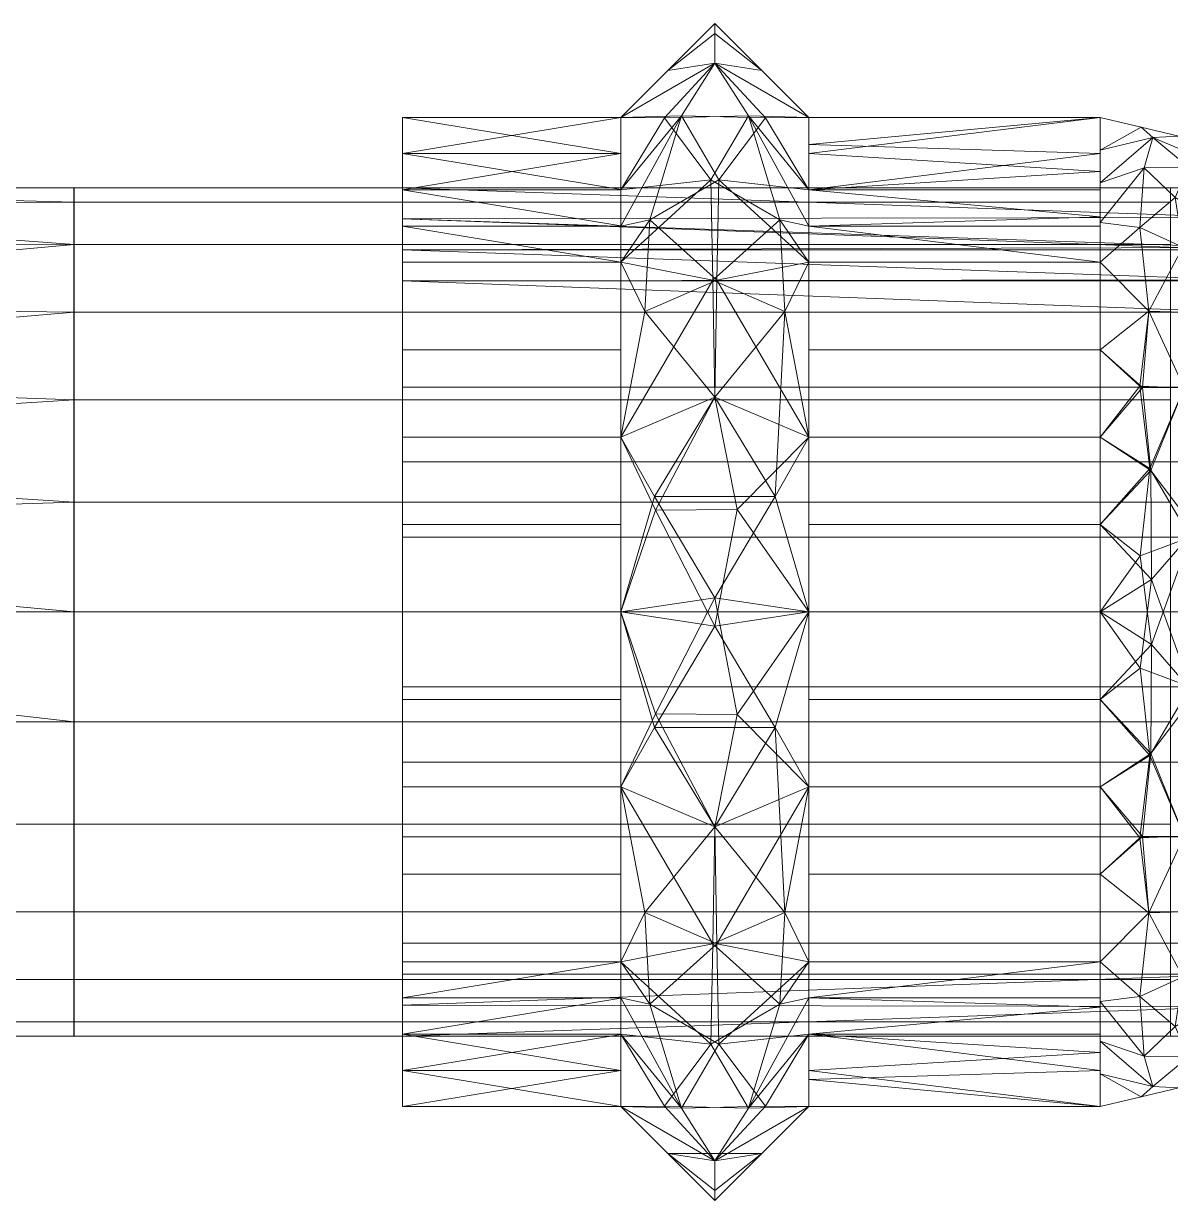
# Model space of a CAD drawing. Header units: inches. Extents: x -3325 to -59, y 5 to 733.
# Drawn here: x -3201.628 to -3199.851, y 709.088 to 710.912 of the extents above; entities that cross this region are included whole.
import ezdxf

# ---------------------------------------------------------------- set-up
doc = ezdxf.new("R2010")
doc.units = ezdxf.units.IN
doc.header["$MEASUREMENT"] = 0
doc.layers.add('P-PIPE', color=10, linetype='Continuous', lineweight=9)

# ---------------------------------------------------------------- blocks, each defined once
blk = doc.blocks.new('Tee - Welded - Generic - Standard-1086689-06 - Fifth Level')
at = {"layer": 'P-PIPE'}
mesh = blk.add_polyface(dxfattribs=at)
corners = [(-1.4961, -0.6575), (-1.4961, -0.6351, 0.1702), (-1.4961, -0.5694, 0.3287), (-1.4961, -0.4649, 0.4649), (-1.4961, -0.3287, 0.5694), (-1.4961, -0.1702, 0.6351), (-1.4961, 0, 0.6575), (-1.4961, 0.1702, 0.6351), (-1.4961, 0.3287, 0.5694), (-1.4961, 0.4649, 0.4649), (-1.4961, 0.5694, 0.3287), (-1.4961, 0.6351, 0.1702), (-1.4961, 0.6575), (-1.4961, 0.6351, -0.1702), (-1.4961, 0.5694, -0.3287), (-1.4961, 0.4649, -0.4649), (-1.4961, 0.3287, -0.5694), (-1.4961, 0.1702, -0.6351), (-1.4961, 0, -0.6575), (-1.4961, -0.1702, -0.6351), (-1.4961, -0.3287, -0.5694), (-1.4961, -0.4649, -0.4649), (-1.4961, -0.5694, -0.3287), (-1.4961, -0.6351, -0.1702)]
mesh.append_faces([[corners[k] for k in face] for face in [(20, 17, 18, 19)]], dxfattribs={"vtx0": -1})
mesh.append_faces([[corners[k] for k in face] for face in [(23, 17, 20), (11, 23, 8, 10)]], dxfattribs={"vtx0": -1, "vtx1": -1, "vtx2": -1})
mesh.append_faces([[corners[k] for k in face] for face in [(17, 23, 11, 14)]], dxfattribs={"vtx0": -1, "vtx1": -1, "vtx2": -1, "vtx3": -1})
mesh.append_faces([[corners[k] for k in face] for face in [(16, 17, 14, 15), (9, 10, 8)]], dxfattribs={"vtx1": -1})
mesh.append_faces([[corners[k] for k in face] for face in [(7, 8, 3, 6)]], dxfattribs={"vtx1": -1, "vtx2": -1})
mesh.append_faces([[corners[k] for k in face] for face in [(23, 0, 3, 8)]], dxfattribs={"vtx1": -1, "vtx2": -1, "vtx3": -1})
mesh.append_faces([[corners[k] for k in face] for face in [(12, 13, 14, 11)]], dxfattribs={"vtx2": -1})
mesh.append_faces([[corners[k] for k in face] for face in [(20, 21, 22, 23), (0, 1, 2, 3), (3, 4, 5, 6)]], dxfattribs={"vtx3": -1})
mesh = blk.add_polyface(dxfattribs=at)
corners = [(-1.4961, 0.6575), (-1.4961, 0.6351, 0.1702), (-1.4961, 0.5694, 0.3287), (-1.4961, 0.4649, 0.4649), (-1.4961, 0.3287, 0.5694), (-1.4961, 0.1702, 0.6351), (-1.4961, 0, 0.6575), (-1.4961, -0.1702, 0.6351), (-1.4961, -0.3287, 0.5694), (-1.4961, -0.4649, 0.4649), (-1.4961, -0.5694, 0.3287), (-1.4961, -0.6351, 0.1702), (-1.4961, -0.6575), (-0.6575, -0.6575), (-0.6336, -0.6336, 0.1755), (-0.5691, -0.5691, 0.3293), (-0.4771, -0.4771, 0.4524), (-0.3685, -0.3685, 0.5445), (-0.2501, -0.2501, 0.608), (-0.1263, -0.1263, 0.6452), (0, 0, 0.6575), (0.1263, -0.1263, 0.6452), (0.2501, -0.2501, 0.608), (0.3685, -0.3685, 0.5445), (0.4771, -0.4771, 0.4524), (0.5691, -0.5691, 0.3293), (0.6336, -0.6336, 0.1755), (0.6575, -0.6575), (1.4961, -0.6575), (1.4961, -0.6351, 0.1702), (1.4961, -0.5694, 0.3287), (1.4961, -0.4649, 0.4649), (1.4961, -0.3287, 0.5694), (1.4961, -0.1702, 0.6351), (1.4961, 0, 0.6575), (1.4961, 0.1702, 0.6351), (1.4961, 0.3287, 0.5694), (1.4961, 0.4649, 0.4649), (1.4961, 0.5694, 0.3287), (1.4961, 0.6351, 0.1702), (1.4961, 0.6575)]
mesh.append_faces([[corners[k] for k in face] for face in [(13, 11, 12)]], dxfattribs={"vtx0": -1})
mesh.append_faces([[corners[k] for k in face] for face in [(27, 29, 26), (25, 30, 24), (11, 14, 10), (9, 17, 8), (16, 10, 15), (23, 32, 22), (21, 34, 20), (22, 33, 21), (33, 22, 32), (19, 7, 18), (7, 19, 6)]], dxfattribs={"vtx0": -1, "vtx1": -1})
mesh.append_faces([[corners[k] for k in face] for face in [(30, 25, 26), (24, 30, 31), (8, 17, 18), (21, 33, 34), (18, 7, 8), (20, 5, 6)]], dxfattribs={"vtx0": -1, "vtx2": -1})
mesh.append_faces([[corners[k] for k in face] for face in [(20, 34, 35, 5)]], dxfattribs={"vtx0": -1, "vtx2": -1, "vtx3": -1})
mesh.append_faces([[corners[k] for k in face] for face in [(28, 29, 27)]], dxfattribs={"vtx1": -1})
mesh.append_faces([[corners[k] for k in face] for face in [(29, 30, 26), (31, 32, 23), (23, 24, 31), (13, 14, 11), (14, 15, 10), (16, 17, 9), (9, 10, 16), (19, 20, 6)]], dxfattribs={"vtx1": -1, "vtx2": -1})
mesh.append_faces([[corners[k] for k in face] for face in [(38, 39, 1, 2), (36, 37, 3, 4), (37, 38, 2, 3), (35, 36, 4, 5)]], dxfattribs={"vtx1": -1, "vtx3": -1})
mesh.append_faces([[corners[k] for k in face] for face in [(39, 40, 0, 1)]], dxfattribs={"vtx3": -1})
mesh = blk.add_polyface(dxfattribs=at)
corners = [(-1.4961, -0.6575), (-1.4961, -0.6351, -0.1702), (-1.4961, -0.5694, -0.3287), (-1.4961, -0.4649, -0.4649), (-1.4961, -0.3287, -0.5694), (-1.4961, -0.1702, -0.6351), (-1.4961, 0, -0.6575), (-1.4961, 0.1702, -0.6351), (-1.4961, 0.3287, -0.5694), (-1.4961, 0.4649, -0.4649), (-1.4961, 0.5694, -0.3287), (-1.4961, 0.6351, -0.1702), (-1.4961, 0.6575), (1.4961, 0.6575), (1.4961, 0.6351, -0.1702), (1.4961, 0.5694, -0.3287), (1.4961, 0.4649, -0.4649), (1.4961, 0.3287, -0.5694), (1.4961, 0.1702, -0.6351), (1.4961, 0, -0.6575), (1.4961, -0.1702, -0.6351), (1.4961, -0.3287, -0.5694), (1.4961, -0.4649, -0.4649), (1.4961, -0.5694, -0.3287), (1.4961, -0.6351, -0.1702), (1.4961, -0.6575), (0.6575, -0.6575), (0.6336, -0.6336, -0.1755), (0.5691, -0.5691, -0.3293), (0.4771, -0.4771, -0.4524), (0.3685, -0.3685, -0.5445), (0.2501, -0.2501, -0.608), (0.1263, -0.1263, -0.6452), (0, 0, -0.6575), (-0.1263, -0.1263, -0.6452), (-0.2501, -0.2501, -0.608), (-0.3685, -0.3685, -0.5445), (-0.4771, -0.4771, -0.4524), (-0.5691, -0.5691, -0.3293), (-0.6336, -0.6336, -0.1755), (-0.6575, -0.6575)]
mesh.append_faces([[corners[k] for k in face] for face in [(1, 40, 0)]], dxfattribs={"vtx0": -1})
mesh.append_faces([[corners[k] for k in face] for face in [(33, 19, 32), (6, 34, 5), (32, 20, 31), (24, 27, 23), (27, 24, 26), (36, 4, 35), (3, 37, 2), (38, 2, 37), (21, 31, 20)]], dxfattribs={"vtx0": -1, "vtx1": -1})
mesh.append_faces([[corners[k] for k in face] for face in [(35, 4, 5), (6, 33, 34), (23, 28, 29), (29, 22, 23), (21, 30, 31), (23, 27, 28), (36, 3, 4), (3, 36, 37), (39, 1, 2)]], dxfattribs={"vtx0": -1, "vtx2": -1})
mesh.append_faces([[corners[k] for k in face] for face in [(13, 14, 11, 12)]], dxfattribs={"vtx1": -1})
mesh.append_faces([[corners[k] for k in face] for face in [(19, 20, 32), (34, 35, 5), (6, 7, 33), (21, 22, 30), (29, 30, 22), (39, 40, 1), (38, 39, 2)]], dxfattribs={"vtx1": -1, "vtx2": -1})
mesh.append_faces([[corners[k] for k in face] for face in [(18, 19, 33, 7)]], dxfattribs={"vtx1": -1, "vtx2": -1, "vtx3": -1})
mesh.append_faces([[corners[k] for k in face] for face in [(15, 16, 9, 10), (14, 15, 10, 11), (16, 17, 8, 9), (17, 18, 7, 8)]], dxfattribs={"vtx1": -1, "vtx3": -1})
mesh.append_faces([[corners[k] for k in face] for face in [(24, 25, 26)]], dxfattribs={"vtx2": -1})
blk = doc.blocks.new('Victaulic-VicPress316-Elbow 90-45deg Style P568_P571 - Standard-523083-06 - Fifth Level')
at = {"layer": 'P-PIPE'}
mesh = blk.add_polyface(dxfattribs=at)
corners = [(-0.7665, 3.1815), (-0.542, 3.1815, 0.542), (0, 3.1815, 0.7665), (0.542, 3.1815, 0.542), (0.7665, 3.1815), (0.7665, 3.52), (0.542, 3.52, 0.542), (0, 3.52, 0.7665), (-0.542, 3.52, 0.542), (-0.7665, 3.52), (0.6548, 3.1815, 0.2698), (0.6542, 3.52, 0.271), (0.5981, 3.52, 0.4065), (0.271, 3.1815, 0.6542), (0.271, 3.52, 0.6542), (0.1355, 3.52, 0.7104), (-0.6542, 3.1815, 0.271), (-0.6542, 3.52, 0.271), (-0.7106, 3.52, 0.1349), (-0.271, 3.52, 0.6542), (-0.271, 3.1815, 0.6542), (-0.1355, 3.1815, 0.7104), (0.7104, 3.52, 0.1355), (0.7106, 3.1815, 0.1349), (0.5984, 3.1815, 0.4059), (0.4065, 3.1815, 0.5981), (0.4065, 3.52, 0.5981), (0.1355, 3.1815, 0.7104), (-0.5981, 3.1815, 0.4065), (-0.5981, 3.52, 0.4065), (-0.7104, 3.1815, 0.1355), (-0.4065, 3.52, 0.5981), (-0.4065, 3.1815, 0.5981), (-0.1355, 3.52, 0.7104)]
mesh.append_faces([[corners[k] for k in face] for face in [(5, 23, 4)]], dxfattribs={"vtx0": -1})
mesh.append_faces([[corners[k] for k in face] for face in [(22, 10, 23), (12, 3, 24), (18, 0, 30), (10, 22, 11), (24, 11, 12), (30, 17, 18)]], dxfattribs={"vtx0": -1, "vtx2": -1})
mesh.append_faces([[corners[k] for k in face] for face in [(12, 6, 3), (24, 10, 11), (30, 16, 17), (5, 22, 23)]], dxfattribs={"vtx1": -1, "vtx2": -1})
mesh.append_faces([[corners[k] for k in face] for face in [(2, 27, 15, 7), (6, 26, 25, 3), (7, 33, 21, 2), (29, 17, 16, 28), (8, 29, 28, 1), (1, 32, 31, 8), (27, 13, 14, 15), (26, 14, 13, 25), (32, 20, 19, 31), (33, 19, 20, 21)]], dxfattribs={"vtx1": -1, "vtx3": -1})
mesh.append_faces([[corners[k] for k in face] for face in [(18, 9, 0)]], dxfattribs={"vtx2": -1})
mesh = blk.add_polyface(dxfattribs=at)
corners = [(0.7665, 3.1815), (0.542, 3.1815, -0.542), (0, 3.1815, -0.7665), (-0.542, 3.1815, -0.542), (-0.7665, 3.1815), (-0.7665, 3.52), (-0.542, 3.52, -0.542), (0, 3.52, -0.7665), (0.542, 3.52, -0.542), (0.7665, 3.52), (-0.6548, 3.1815, -0.2698), (-0.6542, 3.52, -0.271), (-0.5981, 3.52, -0.4065), (-0.271, 3.1815, -0.6542), (-0.271, 3.52, -0.6542), (-0.1355, 3.52, -0.7104), (0.6542, 3.1815, -0.271), (0.6542, 3.52, -0.271), (0.7106, 3.52, -0.1349), (0.271, 3.52, -0.6542), (0.271, 3.1815, -0.6542), (0.1355, 3.1815, -0.7104), (-0.7104, 3.52, -0.1355), (-0.7106, 3.1815, -0.1349), (-0.5984, 3.1815, -0.4059), (-0.4065, 3.1815, -0.5981), (-0.4065, 3.52, -0.5981), (-0.1355, 3.1815, -0.7104), (0.5981, 3.1815, -0.4065), (0.5981, 3.52, -0.4065), (0.7104, 3.1815, -0.1355), (0.4065, 3.52, -0.5981), (0.4065, 3.1815, -0.5981), (0.1355, 3.52, -0.7104)]
mesh.append_faces([[corners[k] for k in face] for face in [(5, 23, 4)]], dxfattribs={"vtx0": -1})
mesh.append_faces([[corners[k] for k in face] for face in [(22, 10, 23), (18, 0, 30), (12, 3, 24), (10, 22, 11), (24, 11, 12), (30, 17, 18)]], dxfattribs={"vtx0": -1, "vtx2": -1})
mesh.append_faces([[corners[k] for k in face] for face in [(12, 6, 3), (24, 10, 11), (30, 16, 17), (5, 22, 23)]], dxfattribs={"vtx1": -1, "vtx2": -1})
mesh.append_faces([[corners[k] for k in face] for face in [(15, 7, 2, 27), (26, 14, 13, 25), (6, 26, 25, 3), (7, 33, 21, 2), (8, 29, 28, 1), (29, 17, 16, 28), (1, 32, 31, 8), (27, 13, 14, 15), (32, 20, 19, 31), (33, 19, 20, 21)]], dxfattribs={"vtx1": -1, "vtx3": -1})
mesh.append_faces([[corners[k] for k in face] for face in [(18, 9, 0)]], dxfattribs={"vtx2": -1})
mesh = blk.add_polyface(dxfattribs=at)
corners = [(-0.7665, 3.52), (-0.542, 3.52, 0.542), (0, 3.52, 0.7665), (0.542, 3.52, 0.542), (0.7665, 3.52), (0.6575, 3.52), (0.4649, 3.52, 0.4649), (0, 3.52, 0.6575), (-0.4649, 3.52, 0.4649), (-0.6575, 3.52)]
mesh.append_faces([[corners[k] for k in face] for face in [(8, 1, 2, 7)]], dxfattribs={"vtx0": -1, "vtx2": -1})
mesh.append_faces([[corners[k] for k in face] for face in [(2, 3, 6, 7)]], dxfattribs={"vtx1": -1, "vtx3": -1})
mesh.append_faces([[corners[k] for k in face] for face in [(9, 0, 1, 8)]], dxfattribs={"vtx2": -1})
mesh.append_faces([[corners[k] for k in face] for face in [(3, 4, 5, 6)]], dxfattribs={"vtx3": -1})
mesh = blk.add_polyface(dxfattribs=at)
corners = [(0.7665, 3.52), (0.542, 3.52, -0.542), (0, 3.52, -0.7665), (-0.542, 3.52, -0.542), (-0.7665, 3.52), (-0.6575, 3.52), (-0.4649, 3.52, -0.4649), (0, 3.52, -0.6575), (0.4649, 3.52, -0.4649), (0.6575, 3.52)]
mesh.append_faces([[corners[k] for k in face] for face in [(1, 8, 9, 0)]], dxfattribs={"vtx0": -1})
mesh.append_faces([[corners[k] for k in face] for face in [(8, 1, 2, 7)]], dxfattribs={"vtx0": -1, "vtx2": -1})
mesh.append_faces([[corners[k] for k in face] for face in [(6, 7, 2, 3)]], dxfattribs={"vtx1": -1, "vtx3": -1})
mesh.append_faces([[corners[k] for k in face] for face in [(3, 4, 5, 6)]], dxfattribs={"vtx3": -1})
mesh = blk.add_polyface(dxfattribs=at)
corners = [(-0.6575, 3.52), (-0.4649, 3.52, 0.4649), (0, 3.52, 0.6575), (0.4649, 3.52, 0.4649), (0.6575, 3.52), (0.6575, 2.221), (0.4649, 2.221, 0.4649), (0, 2.221, 0.6575), (-0.4649, 2.221, 0.4649), (-0.6575, 2.221), (0.2325, 3.52, 0.5612), (0.2325, 2.221, 0.5612), (0.3487, 2.221, 0.5131), (0.565, 2.221, 0.2234), (0.5612, 3.52, 0.2325), (0.5131, 3.52, 0.3487), (-0.5612, 3.52, 0.2325), (-0.5612, 2.221, 0.2325), (-0.5131, 2.221, 0.3487), (-0.2325, 3.52, 0.5612), (-0.2325, 2.221, 0.5612), (-0.1162, 2.221, 0.6094), (0.1162, 3.52, 0.6094), (0.1162, 2.221, 0.6094), (0.3487, 3.52, 0.5131), (0.6112, 2.221, 0.1117), (0.6094, 3.52, 0.1162), (0.5149, 2.221, 0.3442), (-0.6112, 2.221, 0.1117), (-0.6094, 3.52, 0.1162), (-0.5131, 3.52, 0.3487), (-0.3487, 2.221, 0.5131), (-0.3487, 3.52, 0.5131), (-0.1162, 3.52, 0.6094)]
mesh.append_faces([[corners[k] for k in face] for face in [(27, 14, 13), (15, 6, 3), (28, 29, 17)]], dxfattribs={"vtx0": -1, "vtx1": -1})
mesh.append_faces([[corners[k] for k in face] for face in [(3, 6, 12, 24), (28, 0, 29), (27, 15, 14), (11, 10, 24, 12)]], dxfattribs={"vtx0": -1, "vtx2": -1})
mesh.append_faces([[corners[k] for k in face] for face in [(26, 4, 25), (29, 16, 17), (14, 26, 13), (25, 13, 26), (27, 6, 15)]], dxfattribs={"vtx1": -1, "vtx2": -1})
mesh.append_faces([[corners[k] for k in face] for face in [(19, 33, 21, 20), (22, 10, 11, 23), (8, 18, 30, 1), (33, 2, 7, 21), (23, 7, 2, 22), (32, 19, 20, 31), (16, 30, 18, 17), (1, 32, 31, 8)]], dxfattribs={"vtx1": -1, "vtx3": -1})
mesh.append_faces([[corners[k] for k in face] for face in [(4, 5, 25), (28, 9, 0)]], dxfattribs={"vtx2": -1})
mesh = blk.add_polyface(dxfattribs=at)
corners = [(0.6575, 3.52), (0.4649, 3.52, -0.4649), (0, 3.52, -0.6575), (-0.4649, 3.52, -0.4649), (-0.6575, 3.52), (-0.6575, 2.221), (-0.4649, 2.221, -0.4649), (0, 2.221, -0.6575), (0.4649, 2.221, -0.4649), (0.6575, 2.221), (-0.5612, 3.52, -0.2325), (-0.5612, 2.221, -0.2325), (-0.6112, 2.221, -0.1117), (-0.2325, 2.221, -0.5612), (-0.2325, 3.52, -0.5612), (-0.1162, 3.52, -0.6094), (0.5612, 3.52, -0.2325), (0.5612, 2.221, -0.2325), (0.5131, 2.221, -0.3487), (0.2325, 3.52, -0.5612), (0.2325, 2.221, -0.5612), (0.1162, 2.221, -0.6094), (-0.5131, 3.52, -0.3487), (-0.5131, 2.221, -0.3487), (-0.6094, 3.52, -0.1162), (-0.3487, 3.52, -0.5131), (-0.3487, 2.221, -0.5131), (-0.1162, 2.221, -0.6094), (0.6112, 2.221, -0.1117), (0.6094, 3.52, -0.1162), (0.5131, 3.52, -0.3487), (0.3487, 2.221, -0.5131), (0.3487, 3.52, -0.5131), (0.1162, 3.52, -0.6094)]
mesh.append_faces([[corners[k] for k in face] for face in [(28, 29, 17)]], dxfattribs={"vtx0": -1, "vtx1": -1})
mesh.append_faces([[corners[k] for k in face] for face in [(11, 10, 24), (28, 0, 29)]], dxfattribs={"vtx0": -1, "vtx2": -1})
mesh.append_faces([[corners[k] for k in face] for face in [(29, 16, 17), (24, 4, 12), (12, 11, 24)]], dxfattribs={"vtx1": -1, "vtx2": -1})
mesh.append_faces([[corners[k] for k in face] for face in [(8, 18, 30, 1), (23, 6, 3, 22), (27, 7, 2, 15), (26, 13, 14, 25), (22, 10, 11, 23), (6, 26, 25, 3), (19, 33, 21, 20), (33, 2, 7, 21), (13, 27, 15, 14), (16, 30, 18, 17), (32, 19, 20, 31), (1, 32, 31, 8)]], dxfattribs={"vtx1": -1, "vtx3": -1})
mesh.append_faces([[corners[k] for k in face] for face in [(4, 5, 12), (28, 9, 0)]], dxfattribs={"vtx2": -1})
mesh = blk.add_polyface(dxfattribs=at)
corners = [(-0.7665, 2.8905), (-0.542, 2.8905, 0.542), (0, 2.8905, 0.7665), (0.542, 2.8905, 0.542), (0.7665, 2.8905), (0.912, 3.036), (0.7665, 3.1815), (0.542, 3.1815, 0.542), (0, 3.1815, 0.7665), (-0.542, 3.1815, 0.542), (-0.7665, 3.1815), (-0.912, 3.036), (0.8508, 3.036, 0.3284), (0.6542, 3.1815, 0.271), (0.6699, 3.0423, 0.6186), (0.3329, 3.036, 0.8491), (0.6542, 2.8905, 0.271), (-0.8508, 3.036, 0.3284), (-0.6542, 2.8905, 0.271), (-0.6699, 3.0297, 0.6186), (-0.3329, 3.036, 0.8491), (-0.6542, 3.1815, 0.271), (0.8392, 2.9632), (0.8392, 3.1087), (0.8966, 3.036, 0.167), (0.7661, 3.1143, 0.4512), (0.7691, 2.9841, 0.4721), (0.5981, 2.8905, 0.4065), (0.6078, 2.9354, 0.6247), (0.5145, 3.0392, 0.753), (0.271, 2.8905, 0.6542), (0.4658, 2.9276, 0.7271), (0.271, 3.1815, 0.6542), (0.0217, 3.036, 0.9117), (-0.8392, 3.1087), (-0.8392, 2.9632), (-0.8966, 3.036, 0.167), (-0.7661, 2.9577, 0.4512), (-0.7691, 3.0879, 0.4721), (-0.5981, 3.1815, 0.4065), (-0.6078, 3.1366, 0.6247), (-0.5145, 3.0328, 0.753), (-0.271, 3.1815, 0.6542), (-0.4658, 3.1444, 0.7271), (-0.271, 2.8905, 0.6542), (0.1789, 2.9424, 0.8594), (0.1789, 3.1296, 0.8594), (-0.1578, 3.1281, 0.8648), (-0.1586, 3.0014, 0.8939)]
mesh.append_faces([[corners[k] for k in face] for face in [(30, 45, 2), (39, 40, 9), (6, 12, 23), (4, 26, 16), (16, 26, 27), (0, 17, 35), (10, 38, 21), (21, 38, 39), (8, 46, 32), (2, 48, 44)]], dxfattribs={"vtx0": -1, "vtx1": -1})
mesh.append_faces([[corners[k] for k in face] for face in [(47, 42, 20), (26, 25, 14), (15, 45, 31), (12, 25, 26), (31, 28, 29), (14, 28, 26), (29, 32, 15), (19, 40, 38), (12, 26, 4), (19, 38, 37), (48, 33, 47), (17, 37, 38), (43, 40, 41), (17, 38, 10), (22, 24, 12), (23, 12, 24), (6, 25, 12), (13, 14, 25), (26, 28, 27), (29, 28, 14), (7, 29, 14), (45, 15, 46), (15, 31, 29), (28, 31, 3), (33, 45, 46), (46, 8, 33), (34, 36, 17), (35, 17, 36), (0, 37, 17), (18, 19, 37), (39, 38, 40), (41, 40, 19), (43, 20, 42), (19, 1, 41), (33, 48, 2), (20, 43, 41), (40, 43, 9), (41, 44, 20), (2, 45, 33), (31, 45, 30), (15, 32, 46), (48, 47, 20), (8, 47, 33), (20, 44, 48)]], dxfattribs={"vtx0": -1, "vtx1": -1, "vtx2": -1})
mesh.append_faces([[corners[k] for k in face] for face in [(12, 4, 22), (17, 10, 34), (36, 34, 11), (19, 18, 1), (28, 3, 27)]], dxfattribs={"vtx0": -1, "vtx2": -1})
mesh.append_faces([[corners[k] for k in face] for face in [(22, 5, 24), (7, 32, 29), (13, 7, 14), (6, 13, 25), (0, 18, 37), (1, 44, 41), (5, 23, 24), (30, 3, 31), (8, 42, 47), (11, 35, 36), (42, 9, 43)]], dxfattribs={"vtx1": -1, "vtx2": -1})
mesh = blk.add_polyface(dxfattribs=at)
corners = [(0.7665, 2.8905), (0.542, 2.8905, -0.542), (0, 2.8905, -0.7665), (-0.542, 2.8905, -0.542), (-0.7665, 2.8905), (-0.912, 3.036), (-0.7665, 3.1815), (-0.542, 3.1815, -0.542), (0, 3.1815, -0.7665), (0.542, 3.1815, -0.542), (0.7665, 3.1815), (0.912, 3.036), (-0.8508, 3.036, -0.3284), (-0.6542, 3.1815, -0.271), (-0.6699, 3.0423, -0.6186), (-0.3329, 3.036, -0.8491), (-0.6542, 2.8905, -0.271), (0.8508, 3.036, -0.3284), (0.6542, 2.8905, -0.271), (0.6699, 3.0297, -0.6186), (0.3329, 3.036, -0.8491), (0.6542, 3.1815, -0.271), (-0.8392, 2.9632), (-0.8392, 3.1087), (-0.7661, 3.1143, -0.4512), (-0.7691, 2.9841, -0.4721), (-0.5981, 2.8905, -0.4065), (-0.6078, 2.9354, -0.6247), (-0.5145, 3.0392, -0.753), (-0.271, 2.8905, -0.6542), (-0.4658, 2.9276, -0.7271), (-0.271, 3.1815, -0.6542), (-0.0217, 3.036, -0.9117), (0.8392, 3.1087), (0.8392, 2.9632), (0.8966, 3.036, -0.167), (0.7661, 2.9577, -0.4512), (0.7691, 3.0879, -0.4721), (0.5981, 3.1815, -0.4065), (0.6078, 3.1366, -0.6247), (0.5145, 3.0328, -0.753), (0.271, 3.1815, -0.6542), (0.4658, 3.1444, -0.7271), (0.271, 2.8905, -0.6542), (-0.1789, 2.9424, -0.8594), (-0.1789, 3.1296, -0.8594), (0.1578, 3.1281, -0.8648), (0.1586, 3.0014, -0.8939)]
mesh.append_faces([[corners[k] for k in face] for face in [(29, 44, 2), (34, 35, 11), (6, 12, 23), (4, 25, 16), (16, 25, 26), (10, 37, 21), (21, 37, 38), (8, 45, 31), (2, 47, 43)]], dxfattribs={"vtx0": -1, "vtx1": -1})
mesh.append_faces([[corners[k] for k in face] for face in [(2, 32, 47), (14, 24, 13), (15, 44, 30), (12, 24, 25), (14, 27, 25), (28, 31, 15), (41, 42, 20), (19, 36, 18), (12, 25, 4), (47, 32, 46), (19, 39, 37), (30, 27, 28), (17, 36, 37), (42, 39, 40), (25, 24, 14), (17, 37, 10), (22, 23, 12), (6, 24, 12), (25, 27, 26), (28, 27, 14), (7, 28, 14), (44, 15, 45), (15, 30, 28), (27, 30, 3), (32, 44, 45), (45, 8, 32), (35, 34, 17), (17, 33, 35), (37, 36, 19), (0, 36, 17), (37, 39, 38), (40, 39, 19), (1, 40, 19), (46, 41, 20), (20, 42, 40), (39, 42, 9), (40, 43, 20), (2, 44, 32), (30, 44, 29), (15, 31, 45), (47, 46, 20), (8, 46, 32), (20, 43, 47)]], dxfattribs={"vtx0": -1, "vtx1": -1, "vtx2": -1})
mesh.append_faces([[corners[k] for k in face] for face in [(12, 4, 22), (17, 10, 33), (27, 3, 26), (17, 34, 0), (35, 33, 11), (39, 9, 38)]], dxfattribs={"vtx0": -1, "vtx2": -1})
mesh.append_faces([[corners[k] for k in face] for face in [(0, 18, 36), (6, 13, 24), (7, 31, 28), (18, 1, 19), (13, 7, 14), (1, 43, 40), (29, 3, 30), (8, 41, 46), (41, 9, 42)]], dxfattribs={"vtx1": -1, "vtx2": -1})
mesh.append_faces([[corners[k] for k in face] for face in [(22, 5, 23)]], dxfattribs={"vtx2": -1})
mesh = blk.add_polyface(dxfattribs=at)
corners = [(-0.7665, 2.439), (-0.542, 2.439, 0.542), (0, 2.439, 0.7665), (0.542, 2.439, 0.542), (0.7665, 2.439), (0.7665, 2.8905), (0.542, 2.8905, 0.542), (0, 2.8905, 0.7665), (-0.542, 2.8905, 0.542), (-0.7665, 2.8905), (0.6827, 2.439, 0.2023), (0.6542, 2.8905, 0.271), (0.5981, 2.8905, 0.4065), (0.271, 2.439, 0.6542), (0.271, 2.8905, 0.6542), (0.1355, 2.8905, 0.7104), (-0.6542, 2.439, 0.271), (-0.6542, 2.8905, 0.271), (-0.7246, 2.8905, 0.1011), (-0.271, 2.8905, 0.6542), (-0.271, 2.439, 0.6542), (-0.1355, 2.439, 0.7104), (0.7104, 2.8905, 0.1355), (0.6124, 2.439, 0.3721), (0.4065, 2.8905, 0.5981), (0.4065, 2.439, 0.5981), (0.1355, 2.439, 0.7104), (-0.5981, 2.439, 0.4065), (-0.5981, 2.8905, 0.4065), (-0.7104, 2.439, 0.1355), (-0.4065, 2.8905, 0.5981), (-0.4065, 2.439, 0.5981), (-0.1355, 2.8905, 0.7104)]
mesh.append_faces([[corners[k] for k in face] for face in [(22, 4, 5)]], dxfattribs={"vtx0": -1})
mesh.append_faces([[corners[k] for k in face] for face in [(10, 11, 23), (6, 3, 12), (4, 22, 10), (12, 23, 11), (16, 17, 29), (18, 29, 17)]], dxfattribs={"vtx0": -1, "vtx1": -1})
mesh.append_faces([[corners[k] for k in face] for face in [(12, 3, 23), (18, 0, 29)]], dxfattribs={"vtx0": -1, "vtx2": -1})
mesh.append_faces([[corners[k] for k in face] for face in [(9, 0, 18)]], dxfattribs={"vtx1": -1})
mesh.append_faces([[corners[k] for k in face] for face in [(22, 11, 10)]], dxfattribs={"vtx1": -1, "vtx2": -1})
mesh.append_faces([[corners[k] for k in face] for face in [(15, 7, 2, 26), (13, 25, 24, 14), (7, 32, 21, 2), (26, 13, 14, 15), (8, 28, 27, 1), (1, 31, 30, 8), (25, 3, 6, 24), (28, 17, 16, 27), (31, 20, 19, 30), (32, 19, 20, 21)]], dxfattribs={"vtx1": -1, "vtx3": -1})
mesh = blk.add_polyface(dxfattribs=at)
corners = [(0.7665, 2.439), (0.542, 2.439, -0.542), (0, 2.439, -0.7665), (-0.542, 2.439, -0.542), (-0.7665, 2.439), (-0.7665, 2.8905), (-0.542, 2.8905, -0.542), (0, 2.8905, -0.7665), (0.542, 2.8905, -0.542), (0.7665, 2.8905), (-0.6827, 2.439, -0.2023), (-0.6542, 2.8905, -0.271), (-0.5981, 2.8905, -0.4065), (-0.271, 2.439, -0.6542), (-0.271, 2.8905, -0.6542), (-0.1355, 2.8905, -0.7104), (0.6542, 2.439, -0.271), (0.6542, 2.8905, -0.271), (0.7246, 2.8905, -0.1011), (0.271, 2.8905, -0.6542), (0.271, 2.439, -0.6542), (0.1355, 2.439, -0.7104), (-0.7104, 2.8905, -0.1355), (-0.6124, 2.439, -0.3721), (-0.4065, 2.8905, -0.5981), (-0.4065, 2.439, -0.5981), (-0.1355, 2.439, -0.7104), (0.5981, 2.439, -0.4065), (0.5981, 2.8905, -0.4065), (0.7104, 2.439, -0.1355), (0.4065, 2.8905, -0.5981), (0.4065, 2.439, -0.5981), (0.1355, 2.8905, -0.7104)]
mesh.append_faces([[corners[k] for k in face] for face in [(22, 4, 5)]], dxfattribs={"vtx0": -1})
mesh.append_faces([[corners[k] for k in face] for face in [(10, 11, 23), (6, 3, 12), (4, 22, 10), (16, 17, 29), (18, 29, 17), (12, 23, 11)]], dxfattribs={"vtx0": -1, "vtx1": -1})
mesh.append_faces([[corners[k] for k in face] for face in [(12, 3, 23), (18, 0, 29)]], dxfattribs={"vtx0": -1, "vtx2": -1})
mesh.append_faces([[corners[k] for k in face] for face in [(9, 0, 18)]], dxfattribs={"vtx1": -1})
mesh.append_faces([[corners[k] for k in face] for face in [(22, 11, 10)]], dxfattribs={"vtx1": -1, "vtx2": -1})
mesh.append_faces([[corners[k] for k in face] for face in [(15, 7, 2, 26), (25, 3, 6, 24), (13, 25, 24, 14), (7, 32, 21, 2), (8, 28, 27, 1), (28, 17, 16, 27), (1, 31, 30, 8), (26, 13, 14, 15), (31, 20, 19, 30), (32, 19, 20, 21)]], dxfattribs={"vtx1": -1, "vtx3": -1})
mesh = blk.add_polyface(dxfattribs=at)
corners = [(-0.6575, 2.221), (-0.4649, 2.221, 0.4649), (0, 2.221, 0.6575), (0.4649, 2.221, 0.4649), (0.6575, 2.221), (0.7377, 2.3171), (0.7665, 2.439), (0.542, 2.439, 0.542), (0, 2.439, 0.7665), (-0.542, 2.439, 0.542), (-0.7665, 2.439), (-0.7377, 2.3171), (0.6649, 2.439, 0.2453), (-0.6649, 2.439, 0.2453), (0.5612, 2.221, 0.2325), (0.5655, 2.3109, 0.4687), (0.271, 2.439, 0.6542), (0.3473, 2.3086, 0.6458), (-0.5612, 2.221, 0.2325), (-0.5655, 2.3109, 0.4687), (-0.271, 2.439, 0.6542), (-0.3473, 2.3086, 0.6458), (0.6896, 2.3021, 0.2383), (-0.6896, 2.3021, 0.2383), (0.2325, 2.221, 0.5612), (0.1283, 2.2917, 0.7118), (-0.1159, 2.2997, 0.7189), (-0.2325, 2.221, 0.5612), (0.7515, 2.3755), (0.7157, 2.439, 0.1227), (0.7356, 2.3573, 0.1654), (0.6883, 2.3706, 0.317), (0.6034, 2.439, 0.3937), (0.5958, 2.3776, 0.471), (0.466, 2.3637, 0.5952), (0.6423, 2.3225, 0.3682), (0.609, 2.2669, 0.3557), (0.5131, 2.221, 0.3487), (0.4065, 2.439, 0.5981), (-0.7157, 2.439, 0.1227), (-0.7515, 2.3755), (-0.7356, 2.3573, 0.1654), (-0.6883, 2.3706, 0.317), (-0.6034, 2.439, 0.3937), (-0.5958, 2.3776, 0.471), (-0.466, 2.3637, 0.5952), (-0.6423, 2.3225, 0.3682), (-0.609, 2.2669, 0.3557), (-0.5131, 2.221, 0.3487), (-0.4065, 2.439, 0.5981), (0.4636, 2.2772, 0.542), (0.3487, 2.221, 0.5131), (-0.4636, 2.2772, 0.542), (-0.3487, 2.221, 0.5131), (0.6094, 2.221, 0.1162), (-0.6094, 2.221, 0.1162), (0.1162, 2.221, 0.6094), (0.2192, 2.3604, 0.7224), (0.0503, 2.3595, 0.753), (-0.1355, 2.439, 0.7104), (-0.2226, 2.3618, 0.7218), (0.1355, 2.439, 0.7104), (-0.087, 2.377, 0.7544), (-0.3499, 2.3773, 0.674), (-0.1162, 2.221, 0.6094), (0.3481, 2.3732, 0.6738)]
mesh.append_faces([[corners[k] for k in face] for face in [(18, 47, 55), (28, 30, 5), (12, 30, 29), (43, 44, 9), (1, 52, 48), (51, 17, 24), (54, 36, 14), (24, 25, 56), (20, 60, 59), (49, 63, 20)]], dxfattribs={"vtx0": -1, "vtx1": -1})
mesh.append_faces([[corners[k] for k in face] for face in [(36, 54, 22), (30, 31, 22), (17, 65, 57), (50, 36, 15), (34, 15, 33), (45, 9, 44), (42, 46, 44), (52, 47, 48), (63, 49, 45), (31, 32, 33), (25, 24, 17), (30, 12, 31), (47, 52, 19), (58, 62, 26), (57, 61, 58), (52, 53, 21), (26, 2, 25), (22, 35, 36), (19, 46, 47), (41, 42, 13), (57, 25, 17), (17, 51, 50), (58, 25, 57), (38, 65, 34), (30, 22, 5), (28, 29, 30), (35, 22, 31), (34, 33, 7), (33, 15, 35), (50, 34, 17), (33, 35, 31), (36, 35, 15), (50, 37, 36), (11, 23, 41), (41, 23, 42), (39, 40, 41), (23, 46, 42), (42, 44, 43), (45, 44, 19), (52, 45, 19), (21, 60, 63), (55, 47, 23), (44, 46, 19), (23, 47, 46), (34, 50, 15), (45, 52, 21), (65, 17, 34), (26, 25, 58), (59, 60, 62), (63, 60, 20), (21, 26, 60), (26, 62, 60), (8, 62, 58), (21, 63, 45), (27, 26, 21), (16, 57, 65)]], dxfattribs={"vtx0": -1, "vtx1": -1, "vtx2": -1})
mesh.append_faces([[corners[k] for k in face] for face in [(22, 4, 5), (50, 3, 37), (25, 2, 56), (23, 11, 0), (26, 27, 64), (31, 12, 32), (34, 7, 38), (41, 13, 39), (23, 0, 55), (65, 38, 16), (47, 18, 48), (52, 1, 53), (57, 16, 61)]], dxfattribs={"vtx0": -1, "vtx2": -1})
mesh.append_faces([[corners[k] for k in face] for face in [(40, 11, 41), (8, 59, 62), (32, 7, 33), (37, 14, 36), (43, 13, 42), (49, 9, 45), (53, 27, 21), (51, 3, 50), (54, 4, 22), (61, 8, 58), (64, 2, 26)]], dxfattribs={"vtx1": -1, "vtx2": -1})
mesh.append_faces([[corners[k] for k in face] for face in [(39, 10, 40), (28, 6, 29)]], dxfattribs={"vtx2": -1})
mesh = blk.add_polyface(dxfattribs=at)
corners = [(0.6575, 2.221), (0.4649, 2.221, -0.4649), (0, 2.221, -0.6575), (-0.4649, 2.221, -0.4649), (-0.6575, 2.221), (-0.7377, 2.3171), (-0.7665, 2.439), (-0.542, 2.439, -0.542), (0, 2.439, -0.7665), (0.542, 2.439, -0.542), (0.7665, 2.439), (0.7377, 2.3171), (-0.6649, 2.439, -0.2453), (0.6649, 2.439, -0.2453), (-0.5612, 2.221, -0.2325), (-0.5655, 2.3109, -0.4687), (-0.271, 2.439, -0.6542), (-0.3473, 2.3086, -0.6458), (0.5612, 2.221, -0.2325), (0.5655, 2.3109, -0.4687), (0.271, 2.439, -0.6542), (0.3473, 2.3086, -0.6458), (-0.6896, 2.3021, -0.2383), (0.6896, 2.3021, -0.2383), (-0.2325, 2.221, -0.5612), (-0.1283, 2.2917, -0.7118), (0.1159, 2.2997, -0.7189), (0.2325, 2.221, -0.5612), (-0.7515, 2.3755), (-0.7157, 2.439, -0.1227), (-0.7356, 2.3573, -0.1654), (-0.6883, 2.3706, -0.317), (-0.6034, 2.439, -0.3937), (-0.5958, 2.3776, -0.471), (-0.466, 2.3637, -0.5952), (-0.6423, 2.3225, -0.3682), (-0.609, 2.2669, -0.3557), (-0.5131, 2.221, -0.3487), (-0.4065, 2.439, -0.5981), (0.7157, 2.439, -0.1227), (0.7515, 2.3755), (0.7356, 2.3573, -0.1654), (0.6883, 2.3706, -0.317), (0.6034, 2.439, -0.3937), (0.5958, 2.3776, -0.471), (0.466, 2.3637, -0.5952), (0.6423, 2.3225, -0.3682), (0.609, 2.2669, -0.3557), (0.5131, 2.221, -0.3487), (0.4065, 2.439, -0.5981), (-0.4636, 2.2772, -0.542), (-0.3487, 2.221, -0.5131), (0.4636, 2.2772, -0.542), (0.3487, 2.221, -0.5131), (-0.6094, 2.221, -0.1162), (0.6976, 2.2691), (0.6094, 2.221, -0.1162), (-0.1162, 2.221, -0.6094), (-0.2192, 2.3604, -0.7224), (-0.0503, 2.3595, -0.753), (0.1355, 2.439, -0.7104), (0.2226, 2.3618, -0.7218), (-0.1355, 2.439, -0.7104), (0.087, 2.377, -0.7544), (0.3499, 2.3773, -0.674), (0.1162, 2.221, -0.6094), (-0.3481, 2.3732, -0.6738)]
mesh.append_faces([[corners[k] for k in face] for face in [(55, 41, 11), (28, 30, 5), (12, 30, 29), (0, 23, 55), (43, 44, 9), (1, 52, 48), (51, 17, 24), (54, 36, 14), (18, 47, 56), (24, 25, 57), (20, 61, 60), (49, 64, 20)]], dxfattribs={"vtx0": -1, "vtx1": -1})
mesh.append_faces([[corners[k] for k in face] for face in [(50, 36, 15), (30, 31, 22), (17, 66, 58), (25, 24, 17), (58, 62, 59), (34, 15, 33), (30, 12, 31), (36, 54, 22), (64, 49, 45), (9, 44, 45), (31, 32, 33), (52, 47, 48), (42, 46, 44), (47, 52, 19), (59, 63, 26), (47, 23, 56), (52, 53, 21), (26, 2, 25), (22, 35, 36), (19, 46, 47), (41, 42, 13), (58, 25, 17), (17, 51, 50), (59, 25, 58), (38, 66, 34), (30, 22, 5), (28, 29, 30), (35, 22, 31), (34, 33, 7), (33, 15, 35), (50, 34, 17), (33, 35, 31), (36, 35, 15), (50, 37, 36), (41, 55, 23), (41, 23, 42), (39, 40, 41), (23, 46, 42), (42, 44, 43), (45, 44, 19), (52, 45, 19), (21, 61, 64), (44, 46, 19), (23, 47, 46), (34, 50, 15), (45, 52, 21), (66, 17, 34), (26, 25, 59), (60, 61, 63), (64, 61, 20), (21, 26, 61), (26, 63, 61), (8, 63, 59), (21, 64, 45), (27, 26, 21), (16, 58, 66)]], dxfattribs={"vtx0": -1, "vtx1": -1, "vtx2": -1})
mesh.append_faces([[corners[k] for k in face] for face in [(22, 4, 5), (25, 2, 57), (26, 27, 65), (31, 12, 32), (34, 7, 38), (41, 13, 39), (66, 38, 16), (23, 0, 56), (47, 18, 48), (52, 1, 53), (58, 16, 62)]], dxfattribs={"vtx0": -1, "vtx2": -1})
mesh.append_faces([[corners[k] for k in face] for face in [(3, 37, 50), (40, 11, 41), (8, 60, 63), (32, 7, 33), (37, 14, 36), (43, 13, 42), (49, 9, 45), (53, 27, 21), (51, 3, 50), (54, 4, 22), (62, 8, 59), (65, 2, 26)]], dxfattribs={"vtx1": -1, "vtx2": -1})
mesh.append_faces([[corners[k] for k in face] for face in [(39, 10, 40), (28, 6, 29)]], dxfattribs={"vtx2": -1})

msp = doc.modelspace()

# ---------------------------------------------------------------- linework, layer by layer
at = {"layer": 'P-PIPE', "color": 1}
for p, q in [((-3201.55, 710, 1076), (-3204.5421, 710, 1076)), ((-3201.55, 710, 1076), (-3199.8508, 710, 1076)), ((-3201.55, 710, 1076), (-3199.8508, 710, 1076)), ((-3198.9138, 710, 1076), (-3201.0408, 710, 1076))]:
    msp.add_line(p, q, dxfattribs=at)

# ---------------------------------------------------------------- block references
for name, p, rotation in [('Tee - Welded - Generic - Standard-1086689-06 - Fifth Level', (-3203.046, 710, 1076), 180), ('Victaulic-VicPress316-Elbow 90-45deg Style P568_P571 - Standard-523083-06 - Fifth Level', (-3197.5208, 710, 1076), 90)]:
    msp.add_blockref(name, p, dxfattribs=dict(at, rotation=rotation))

# ---------------------------------------------------------------- meshes
mesh = msp.add_polyface(dxfattribs=at)
corners = [(-3201.55, 709.3425, 1076), (-3201.55, 709.3649, 1076.1702), (-3201.55, 709.4306, 1076.3287), (-3201.55, 709.5351, 1076.465), (-3201.55, 709.6712, 1076.5694), (-3201.55, 709.8298, 1076.6351), (-3201.55, 710, 1076.6575), (-3201.55, 710.1702, 1076.6351), (-3201.55, 710.3287, 1076.5694), (-3201.55, 710.4649, 1076.465), (-3201.55, 710.5694, 1076.3287), (-3201.55, 710.6351, 1076.1702), (-3201.55, 710.6575, 1076), (-3201.55, 710.6351, 1075.8299), (-3201.55, 710.5694, 1075.6713), (-3201.55, 710.4649, 1075.5351), (-3201.55, 710.3287, 1075.4306), (-3201.55, 710.1702, 1075.3649), (-3201.55, 710, 1075.3425), (-3201.55, 709.8298, 1075.3649), (-3201.55, 709.6712, 1075.4306), (-3201.55, 709.5351, 1075.5351), (-3201.55, 709.4306, 1075.6713), (-3201.55, 709.3649, 1075.8299)]
mesh.append_faces([[corners[k] for k in face] for face in [(19, 17, 18), (13, 11, 12)]], dxfattribs={"vtx0": -1, "color": 1})
mesh.append_faces([[corners[k] for k in face] for face in [(21, 15, 19, 20), (15, 11, 13, 14)]], dxfattribs={"vtx0": -1, "vtx1": -1, "color": 1})
mesh.append_faces([[corners[k] for k in face] for face in [(3, 8, 11)]], dxfattribs={"vtx0": -1, "vtx1": -1, "vtx2": -1, "color": 1})
mesh.append_faces([[corners[k] for k in face] for face in [(15, 21, 3, 11)]], dxfattribs={"vtx0": -1, "vtx1": -1, "vtx2": -1, "vtx3": -1, "color": 1})
mesh.append_faces([[corners[k] for k in face] for face in [(23, 0, 1)]], dxfattribs={"vtx2": -1, "color": 1})
mesh.append_faces([[corners[k] for k in face] for face in [(21, 22, 23, 3), (1, 2, 3, 23), (3, 4, 5, 8), (15, 16, 17, 19)]], dxfattribs={"vtx2": -1, "vtx3": -1, "color": 1})
mesh.append_faces([[corners[k] for k in face] for face in [(5, 6, 7, 8), (8, 9, 10, 11)]], dxfattribs={"vtx3": -1, "color": 1})
mesh = msp.add_polyface(dxfattribs=at)
corners = [(-3201.55, 710.6575, 1076), (-3201.55, 710.6351, 1076.1702), (-3201.55, 710.5694, 1076.3287), (-3201.55, 710.4649, 1076.465), (-3201.55, 710.3287, 1076.5694), (-3201.55, 710.1702, 1076.6351), (-3201.55, 710, 1076.6575), (-3199.8508, 710, 1076.6575), (-3199.8508, 710.1702, 1076.6351), (-3199.8508, 710.3287, 1076.5694), (-3199.8508, 710.4649, 1076.465), (-3199.8508, 710.5694, 1076.3287), (-3199.8508, 710.6351, 1076.1702), (-3199.8508, 710.6575, 1076)]
mesh.append_faces([[corners[k] for k in face] for face in [(7, 8, 5, 6)]], dxfattribs={"vtx1": -1, "color": 1})
mesh.append_faces([[corners[k] for k in face] for face in [(8, 9, 4, 5), (3, 4, 9, 10), (11, 12, 1, 2), (2, 3, 10, 11)]], dxfattribs={"vtx1": -1, "vtx3": -1, "color": 1})
mesh.append_faces([[corners[k] for k in face] for face in [(12, 13, 0, 1)]], dxfattribs={"vtx3": -1, "color": 1})
mesh = msp.add_polyface(dxfattribs=at)
corners = [(-3201.55, 710, 1075.3425), (-3201.55, 710.1702, 1075.3649), (-3201.55, 710.3287, 1075.4306), (-3201.55, 710.4649, 1075.5351), (-3201.55, 710.5694, 1075.6713), (-3201.55, 710.6351, 1075.8299), (-3201.55, 710.6575, 1076), (-3199.8508, 710.6575, 1076), (-3199.8508, 710.6351, 1075.8299), (-3199.8508, 710.5694, 1075.6713), (-3199.8508, 710.4649, 1075.5351), (-3199.8508, 710.3287, 1075.4306), (-3199.8508, 710.1702, 1075.3649), (-3199.8508, 710, 1075.3425)]
mesh.append_faces([[corners[k] for k in face] for face in [(7, 8, 5, 6)]], dxfattribs={"vtx1": -1, "color": 1})
mesh.append_faces([[corners[k] for k in face] for face in [(8, 9, 4, 5), (3, 4, 9, 10), (11, 12, 1, 2), (2, 3, 10, 11)]], dxfattribs={"vtx1": -1, "vtx3": -1, "color": 1})
mesh.append_faces([[corners[k] for k in face] for face in [(12, 13, 0, 1)]], dxfattribs={"vtx3": -1, "color": 1})
mesh = msp.add_polyface(dxfattribs=at)
corners = [(-3199.8508, 709.3425, 1076), (-3199.8508, 709.3649, 1075.8299), (-3199.8508, 709.4306, 1075.6713), (-3199.8508, 709.5351, 1075.5351), (-3199.8508, 709.6712, 1075.4306), (-3199.8508, 709.8298, 1075.3649), (-3199.8508, 710, 1075.3425), (-3199.8508, 710.1702, 1075.3649), (-3199.8508, 710.3287, 1075.4306), (-3199.8508, 710.4649, 1075.5351), (-3199.8508, 710.5694, 1075.6713), (-3199.8508, 710.6351, 1075.8299), (-3199.8508, 710.6575, 1076), (-3199.8508, 710.6351, 1076.1702), (-3199.8508, 710.5694, 1076.3287), (-3199.8508, 710.4649, 1076.465), (-3199.8508, 710.3287, 1076.5694), (-3199.8508, 710.1702, 1076.6351), (-3199.8508, 710, 1076.6575), (-3199.8508, 709.8298, 1076.6351), (-3199.8508, 709.6712, 1076.5694), (-3199.8508, 709.5351, 1076.465), (-3199.8508, 709.4306, 1076.3287), (-3199.8508, 709.3649, 1076.1702)]
mesh.append_faces([[corners[k] for k in face] for face in [(23, 21, 22)]], dxfattribs={"vtx0": -1, "color": 1})
mesh.append_faces([[corners[k] for k in face] for face in [(5, 9, 3, 4), (11, 13, 9, 10)]], dxfattribs={"vtx0": -1, "vtx1": -1, "color": 1})
mesh.append_faces([[corners[k] for k in face] for face in [(13, 16, 21)]], dxfattribs={"vtx0": -1, "vtx1": -1, "vtx2": -1, "color": 1})
mesh.append_faces([[corners[k] for k in face] for face in [(21, 3, 9, 13)]], dxfattribs={"vtx0": -1, "vtx1": -1, "vtx2": -1, "vtx3": -1, "color": 1})
mesh.append_faces([[corners[k] for k in face] for face in [(12, 13, 11)]], dxfattribs={"vtx1": -1, "color": 1})
mesh.append_faces([[corners[k] for k in face] for face in [(7, 8, 9), (17, 18, 19, 16), (14, 15, 16, 13)]], dxfattribs={"vtx2": -1, "color": 1})
mesh.append_faces([[corners[k] for k in face] for face in [(1, 2, 3, 21), (23, 0, 1, 21), (19, 20, 21, 16), (5, 6, 7, 9)]], dxfattribs={"vtx2": -1, "vtx3": -1, "color": 1})
mesh = msp.add_polyface(dxfattribs=at)
corners = [(-3201.55, 710, 1076.6575), (-3201.55, 709.8298, 1076.6351), (-3201.55, 709.6712, 1076.5694), (-3201.55, 709.5351, 1076.465), (-3201.55, 709.4306, 1076.3287), (-3201.55, 709.3649, 1076.1702), (-3201.55, 709.3425, 1076), (-3199.8508, 709.3425, 1076), (-3199.8508, 709.3649, 1076.1702), (-3199.8508, 709.4306, 1076.3287), (-3199.8508, 709.5351, 1076.465), (-3199.8508, 709.6712, 1076.5694), (-3199.8508, 709.8298, 1076.6351), (-3199.8508, 710, 1076.6575)]
mesh.append_faces([[corners[k] for k in face] for face in [(8, 9, 4, 5), (3, 4, 9, 10), (11, 12, 1, 2), (2, 3, 10, 11)]], dxfattribs={"vtx1": -1, "vtx3": -1, "color": 1})
mesh.append_faces([[corners[k] for k in face] for face in [(6, 7, 8, 5)]], dxfattribs={"vtx2": -1, "color": 1})
mesh.append_faces([[corners[k] for k in face] for face in [(12, 13, 0, 1)]], dxfattribs={"vtx3": -1, "color": 1})
mesh = msp.add_polyface(dxfattribs=at)
corners = [(-3201.55, 709.3425, 1076), (-3201.55, 709.3649, 1075.8299), (-3201.55, 709.4306, 1075.6713), (-3201.55, 709.5351, 1075.5351), (-3201.55, 709.6712, 1075.4306), (-3201.55, 709.8298, 1075.3649), (-3201.55, 710, 1075.3425), (-3199.8508, 710, 1075.3425), (-3199.8508, 709.8298, 1075.3649), (-3199.8508, 709.6712, 1075.4306), (-3199.8508, 709.5351, 1075.5351), (-3199.8508, 709.4306, 1075.6713), (-3199.8508, 709.3649, 1075.8299), (-3199.8508, 709.3425, 1076)]
mesh.append_faces([[corners[k] for k in face] for face in [(7, 8, 5, 6)]], dxfattribs={"vtx1": -1, "color": 1})
mesh.append_faces([[corners[k] for k in face] for face in [(8, 9, 4, 5), (3, 4, 9, 10), (11, 12, 1, 2), (2, 3, 10, 11)]], dxfattribs={"vtx1": -1, "vtx3": -1, "color": 1})
mesh.append_faces([[corners[k] for k in face] for face in [(12, 13, 0, 1)]], dxfattribs={"vtx3": -1, "color": 1})

doc.saveas('drawing.dxf')
